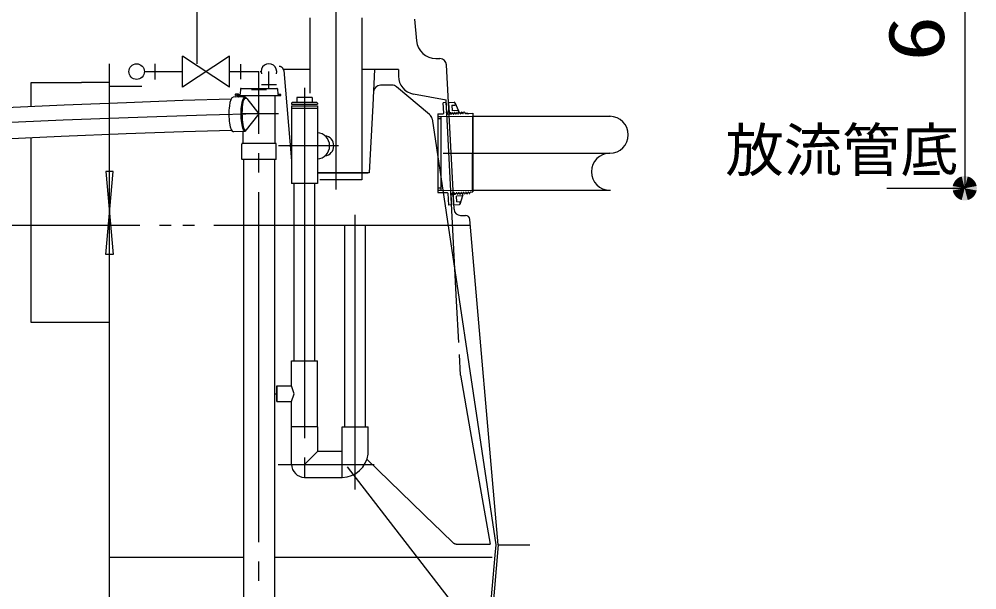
# Model space of a CAD drawing. Units: millimetres, scale not verified. Extents: x -8093 to 8093, y -5792 to 5792.
# Drawn here: x -5017 to -3540, y -2276 to -1396 of the extents above; entities that cross this region are included whole.
import ezdxf
from ezdxf.enums import TextEntityAlignment as Align

# ---------------------------------------------------------------- set-up
doc = ezdxf.new("R2010")
doc.units = ezdxf.units.MM
doc.header["$LTSCALE"] = 30
for name, pattern in [('LONG_CHAIN', [21, 18, -1, 1, -1]), ('LONG_DASHED2', [13, 12, -1]), ('LONG_DOUBLE_CHAIN', [21.8, 18, -1, 0.6, -0.6, 0.6, -1])]:
    doc.linetypes.add(name, pattern=pattern)
doc.layers.add('0-1_00クル-フ-0躯体', color=3, linetype='Continuous', lineweight=25)
doc.layers.add('0-3_00クル-フ-6寸法', color=132, linetype='Continuous', lineweight=25)
doc.styles.add('ＭＳ ゴシック', font='')
doc.styles.get('ＭＳ ゴシック').set_extended_font_data('MS Gothic')

msp = doc.modelspace()

# ---------------------------------------------------------------- linework, layer by layer
at = {"layer": '0-1_00クル-フ-0躯体', "linetype": 'LONG_CHAIN'}
for p, q in [((-4742.91, -1056.51), (-4742.91, -1464.51)), ((-4528.51, -1370.12), (-4528.51, -1658.23)), ((-4647.16, -2832.39), (-4647.16, -1502.41)), ((-4576.84, -1501.82), (-4576.84, -1528.51)), ((-4576.84, -1501.82), (-4576.84, -2121.19)), ((-4617.16, -1541.91), (-4674.52, -1541.91)), ((-4362.77, -1602.51), (-4105.88, -1602.51)), ((-4498.84, -2121.19), (-4498.84, -1697.46)), ((-4617.74, -2082.51), (-4469.33, -2082.51))]:
    msp.add_line(p, q, dxfattribs=at)
at = {"layer": '0-1_00クル-フ-0躯体'}
for p, q in [((-4568.51, -1393.51), (-4568.51, -1473.51)), ((-4488.51, -1393.51), (-4488.51, -1473.51)), ((-4407.11, -1395.64), (-4404.18, -1429.13)), ((-4765.13, -1500.5), (-4765.13, -1452.52)), ((-4692.67, -1452.52), (-4765.13, -1500.5)), ((-4692.67, -1500.5), (-4765.13, -1452.52)), ((-4692.67, -1500.5), (-4692.67, -1452.52)), ((-4374.29, -1456.51), (-4367.91, -1456.51)), ((-4877.91, -2898.52), (-4877.91, -1464.51)), ((-4823.92, -1476.51), (-4765.13, -1476.51)), ((-4807.92, -1464.52), (-4807.92, -1488.5)), ((-4807.92, -1464.87), (-4807.92, -1488.16)), ((-4692.67, -1476.51), (-4647.16, -1476.51)), ((-4675.14, -1488), (-4675.14, -1465.02)), ((-4647.16, -1502.41), (-4647.16, -1476.51)), ((-4645.06, -1476.51), (-4643.84, -1476.51)), ((-4631.84, -1502.41), (-4631.84, -1476.51)), ((-4568.51, -1473.51), (-4609.28, -1473.51)), ((-4609.01, -1474.9), (-4596.84, -1614.03)), ((-4431.83, -1473.51), (-4488.51, -1473.51)), ((-4488.51, -1473.51), (-4488.51, -1632.51)), ((-4468.88, -1473.51), (-4471.76, -1528.54)), ((-4431.83, -1473.51), (-4431.83, -1483.51)), ((-4346.24, -1689.03), (-4357.93, -1465.99)), ((-4998.75, -1493.51), (-4920.95, -1493.51)), ((-4998.75, -1530.09), (-4998.75, -1493.51)), ((-4877.91, -1493.51), (-4920.95, -1493.51)), ((-4827.91, -1499.51), (-4877.91, -1499.51)), ((-4675.71, -1503.36), (-4676.13, -1511.44)), ((-4674.71, -1502.41), (-4619.6, -1502.41)), ((-4635.66, -1504.5), (-4658.65, -1504.5)), ((-4643.34, -1496.62), (-4620.35, -1496.62)), ((-4618.6, -1503.36), (-4618.18, -1511.44)), ((-4441.83, -1497.51), (-4459.7, -1497.51)), ((-4383.91, -1542.75), (-4434.76, -1500.08)), ((-4669.1, -1515.7), (-4687.08, -1516.07)), ((-4683.78, -1515.5), (-4683.77, -1516)), ((-4680.66, -1511.91), (-4676.63, -1511.91)), ((-4680.66, -1513.41), (-4680.66, -1511.91)), ((-4680.66, -1513.41), (-4613.65, -1513.41)), ((-4678.29, -1515.39), (-4678.28, -1515.89)), ((-4669.1, -1513.41), (-4669.1, -1516.08)), ((-4666.14, -1518.07), (-4668.76, -1518.12)), ((-4622.66, -1513.41), (-4622.66, -1586.41)), ((-4613.65, -1511.91), (-4617.68, -1511.91)), ((-4613.65, -1513.41), (-4613.65, -1511.91)), ((-4588.84, -1516.72), (-4588.84, -1524.15)), ((-4564.84, -1516.72), (-4588.84, -1516.72)), ((-4564.84, -1516.72), (-4564.84, -1524.15)), ((-4408.7, -1511.09), (-4358.59, -1519.92)), ((-4596.84, -1525.3), (-4596.84, -1527.01)), ((-4596.84, -1527.01), (-4556.84, -1527.01)), ((-4596.84, -1529.51), (-4556.84, -1529.51)), ((-4596.84, -1529.51), (-4596.84, -1532.71)), ((-4596.84, -1532.71), (-4593.34, -1532.71)), ((-4596.84, -1533.01), (-4556.84, -1533.01)), ((-4596.84, -1533.01), (-4596.84, -1649.01)), ((-4557.99, -1524.15), (-4595.7, -1524.15)), ((-4593.34, -1533.01), (-4593.34, -1532.71)), ((-4560.34, -1532.71), (-4556.84, -1532.71)), ((-4560.34, -1533.01), (-4560.34, -1532.71)), ((-4556.84, -1525.3), (-4556.84, -1527.01)), ((-4556.84, -1529.51), (-4556.84, -1532.71)), ((-4556.84, -1533.01), (-4556.84, -1649.01)), ((-4471.76, -1528.54), (-4477.21, -1632.51)), ((-4358.31, -1524.44), (-4362.81, -1524.67)), ((-4357.49, -1540.39), (-4358.31, -1524.44)), ((-4354.79, -1524.76), (-4353.99, -1540.21)), ((-4354.32, -1524.23), (-4345.83, -1523.8)), ((-4349.59, -1528.5), (-4344.6, -1528.24)), ((-4349.59, -1528.5), (-4349.15, -1536.98)), ((-4344.95, -1524.22), (-4339.25, -1537.01)), ((-4344.78, -1524.6), (-4344.6, -1528.24)), ((-4380.1, -1549.55), (-4281.92, -2206.51)), ((-4371.25, -1541.82), (-4371.34, -1663.22)), ((-4371.26, -1545.75), (-4366.76, -1545.75)), ((-4371.26, -1549.02), (-4366.76, -1549.02)), ((-4371.25, -1541.82), (-4362.92, -1541.83)), ((-4366.76, -1545.75), (-4366.84, -1659.3)), ((-4366.76, -1545.75), (-4317.25, -1545.29)), ((-4359.11, -1539.01), (-4356.14, -1538.91)), ((-4355.05, -1542.59), (-4357.49, -1540.39)), ((-4350.8, -1540.05), (-4353.99, -1540.21)), ((-4352.92, -1540.45), (-4353.76, -1542.28)), ((-4352.04, -1540.41), (-4351.02, -1542.14)), ((-4349.3, -1540.27), (-4350.13, -1542.09)), ((-4340.16, -1536.52), (-4349.15, -1536.98)), ((-4348.41, -1540.22), (-4347.39, -1541.95)), ((-4345.67, -1540.08), (-4346.51, -1541.9)), ((-4344.79, -1540.03), (-4343.77, -1541.76)), ((-4342.05, -1539.89), (-4342.88, -1541.72)), ((-4341.16, -1539.85), (-4340.15, -1541.58)), ((-4339.01, -1539.46), (-4339.94, -1539.51)), ((-4338.43, -1539.7), (-4339.26, -1541.53)), ((-4339.11, -1537.47), (-4338.95, -1540.66)), ((-4337.54, -1539.66), (-4336.52, -1541.39)), ((-4334.8, -1539.52), (-4335.64, -1541.34)), ((-4333.92, -1539.47), (-4332.9, -1541.2)), ((-4331.18, -1539.33), (-4332.01, -1541.16)), ((-4330.29, -1539.28), (-4329.27, -1541.01)), ((-4325.19, -1541.07), (-4328.75, -1541.26)), ((-4327.01, -1541.17), (-4325.19, -1541.07)), ((-4325.19, -1541.07), (-4325.18, -1541.27)), ((-4325.18, -1541.27), (-4317.24, -1540.86)), ((-4325.18, -1541.27), (-4323.58, -1541.19)), ((-4317.95, -1545.29), (-4318.04, -1659.83)), ((-4317.25, -1540.86), (-4317.34, -1661.99)), ((-4317.25, -1545.51), (-4104.94, -1545.51)), ((-4998.75, -1863.51), (-4998.75, -1578.09)), ((-4668.87, -1569.01), (-4686.64, -1569.37)), ((-4671.66, -1586.41), (-4671.66, -1570.09)), ((-4667.24, -1566.98), (-4668.76, -1567.01)), ((-4673.81, -1611.61), (-4673.81, -1588.41)), ((-4672.66, -1587.41), (-4672.81, -1587.41)), ((-4621.66, -1587.41), (-4672.81, -1587.41)), ((-4621.51, -1587.41), (-4621.66, -1587.41)), ((-4620.51, -1611.61), (-4620.51, -1588.41)), ((-4620.81, -1611.91), (-4673.51, -1611.91)), ((-4671.16, -1611.91), (-4671.16, -2817.65)), ((-4623.16, -1611.91), (-4623.16, -2817.65)), ((-4883.59, -1758.51), (-4872.22, -1630.51)), ((-4477.21, -1632.51), (-4556.84, -1632.51)), ((-4556.84, -1632.51), (-4479.11, -1632.51)), ((-4556.84, -1649.01), (-4596.84, -1649.01)), ((-4592.84, -1922.51), (-4592.84, -1649.01)), ((-4560.84, -1922.51), (-4560.84, -1649.01)), ((-4371.34, -1656.02), (-4366.84, -1656.03)), ((-4371.34, -1659.3), (-4366.84, -1659.3)), ((-4371.34, -1663.22), (-4356.65, -1663.23)), ((-4366.84, -1659.3), (-4318.04, -1659.83)), ((-4356.65, -1663.23), (-4355.6, -1664.18)), ((-4355.6, -1664.18), (-4354.65, -1682.46)), ((-4352.45, -1666.01), (-4349.27, -1666.12)), ((-4348.79, -1663.84), (-4350.98, -1666.28)), ((-4350.97, -1666.43), (-4350.16, -1682.23)), ((-4348.79, -1663.84), (-4346.09, -1663.7)), ((-4344.29, -1665.93), (-4347.49, -1666.1)), ((-4346.69, -1681.55), (-4347.49, -1666.1)), ((-4347.36, -1665.82), (-4346.52, -1664)), ((-4344.64, -1665.65), (-4345.64, -1663.95)), ((-4343.75, -1665.61), (-4342.92, -1663.78)), ((-4333.35, -1668.34), (-4342.34, -1668.81)), ((-4341.9, -1677.3), (-4342.34, -1668.81)), ((-4341.01, -1665.47), (-4342.03, -1663.74)), ((-4340.13, -1665.42), (-4339.29, -1663.59)), ((-4337.39, -1665.28), (-4338.41, -1663.55)), ((-4336.85, -1681.07), (-4332.5, -1667.77)), ((-4336.5, -1665.23), (-4335.67, -1663.41)), ((-4333.76, -1665.09), (-4334.78, -1663.36)), ((-4332.51, -1665.3), (-4333.44, -1665.34)), ((-4332.88, -1665.05), (-4332.04, -1663.22)), ((-4332.41, -1667.29), (-4332.57, -1664.1)), ((-4330.14, -1664.9), (-4331.16, -1663.17)), ((-4329.25, -1664.86), (-4328.42, -1663.03)), ((-4326.52, -1664.72), (-4327.53, -1662.99)), ((-4325.63, -1664.67), (-4324.8, -1662.85)), ((-4322.89, -1664.53), (-4323.91, -1662.8)), ((-4322.01, -1664.48), (-4321.17, -1662.66)), ((-4320.74, -1662.37), (-4318.93, -1662.27)), ((-4318.94, -1662.07), (-4317.34, -1661.99)), ((-4318.93, -1662.27), (-4318.94, -1662.07)), ((-4317.34, -1660.53), (-4318.04, -1659.83)), ((-4317.34, -1659.51), (-4104.94, -1659.51)), ((-4350.16, -1682.23), (-4354.65, -1682.46)), ((-4346.16, -1682.02), (-4337.67, -1681.59)), ((-4341.9, -1677.3), (-4336.91, -1677.04)), ((-4336.72, -1680.68), (-4336.91, -1677.04)), ((-4336.25, -1698.51), (-4328.77, -1698.51)), ((-4514.84, -1713.51), (-4482.84, -1713.51)), ((-4514.84, -2024.51), (-4514.84, -1713.51)), ((-4482.84, -2024.51), (-4482.84, -1713.51)), ((-4277.91, -2206.51), (-4321.79, -1704.9)), ((-4872.22, -1758.51), (-4883.59, -1758.51)), ((-4877.91, -1863.51), (-4998.75, -1863.51)), ((-4596.84, -1922.51), (-4556.84, -1922.51)), ((-4596.84, -1961.51), (-4596.84, -1922.51)), ((-4556.84, -2024.51), (-4556.84, -1922.51)), ((-4619.84, -1961.51), (-4596.84, -1961.51)), ((-4623.16, -1973.51), (-4619.84, -1973.51)), ((-4619.84, -1985.51), (-4596.84, -1985.51)), ((-4556.84, -2024.51), (-4596.84, -2024.51)), ((-4556.84, -2024.51), (-4596.84, -2024.51)), ((-4596.84, -2082.51), (-4596.84, -2024.51)), ((-4556.84, -2024.51), (-4556.84, -2062.51)), ((-4518.84, -2024.51), (-4478.84, -2024.51)), ((-4518.84, -2102.51), (-4518.84, -2024.51)), ((-4478.84, -2066.51), (-4478.84, -2024.51)), ((-4576.84, -2082.51), (-4556.84, -2062.51)), ((-4576.84, -2102.51), (-4518.84, -2102.51)), ((-4277.91, -2206.51), (-4325.44, -2749.76)), ((-4281.92, -2206.51), (-4283.35, -2222.81)), ((-4277.91, -2206.51), (-4229.37, -2206.51)), ((-4877.91, -2225.72), (-4671.16, -2225.72)), ((-4623.16, -2225.72), (-4287.62, -2225.72)), ((-4283.35, -2222.81), (-4330.31, -2759.57))]:
    msp.add_line(p, q, dxfattribs=at)
at = {"layer": '0-1_00クル-フ-0躯体', "linetype": 'LONG_DASHED2'}
for p, q in [((-4568.51, -1473.51), (-4568.51, -1509.89)), ((-4671.66, -1513.41), (-4671.66, -1514.78)), ((-4352.79, -1630.51), (-4358.57, -1520.27)), ((-4524.3, -1591.01), (-4616.84, -1591.01)), ((-4488.51, -1632.51), (-4488.51, -1643.51)), ((-4342.31, -1830.51), (-4352.79, -1630.51)), ((-4488.51, -1643.51), (-4553.18, -1643.51)), ((-4338.95, -1894.51), (-4342.31, -1830.51)), ((-4336.31, -1945.05), (-4337.98, -1913.19)), ((-4336.31, -1945.05), (-4321.24, -2030.51)), ((-4321.24, -2030.51), (-4290.38, -2205.51)), ((-4375.88, -2176.15), (-4480.59, -2074.71)), ((-4379.35, -2172.78), (-4348.48, -2202.69)), ((-4341.52, -2205.51), (-4290.38, -2205.51))]:
    msp.add_line(p, q, dxfattribs=at)
at = {"layer": '0-1_00クル-フ-0躯体', "linetype": 'LONG_DOUBLE_CHAIN'}
msp.add_line((-6024.78, -1713.51), (-4321.04, -1713.51), dxfattribs=at)
at = {"layer": '0-1_00クル-フ-0躯体', "color": 4}
msp.add_line((-4511.19, -2086.49), (-4146.9, -2556.45), dxfattribs=at)
at = {"layer": '0-1_00クル-フ-0躯体'}
for points in [[(-5453.36, -1551.21), (-5359.2, -1547.08), (-5258.39, -1542.42), (-5154.08, -1537.5), (-5049.41, -1532.61), (-4947.53, -1528.01), (-4851.58, -1523.99), (-4764.71, -1520.82), (-4690.07, -1518.78)], [(-4682.88, -1510.98), (-4683.86, -1512), (-4683.84, -1513)], [(-4682.88, -1510.98), (-4679.38, -1510.91), (-4678.36, -1511.89)], [(-4666.14, -1518.07), (-4647.16, -1541.91), (-4668.87, -1569.01)], [(-4362.92, -1541.83), (-4361.97, -1540.78), (-4362.81, -1524.67)], [(-5576.9, -1604.44), (-5441.27, -1598.57), (-5309.27, -1592.6), (-5182.61, -1586.74), (-5063.02, -1581.22), (-4952.19, -1576.24), (-4851.84, -1572.03), (-4763.7, -1568.81), (-4689.47, -1566.78)], [(-4872.22, -1630.51), (-4883.59, -1630.51), (-4872.22, -1758.51)], [(-4619.84, -1985.51), (-4619.84, -1961.51), (-4619.84, -1985.51)], [(-4596.84, -2024.51), (-4596.84, -1985.51), (-4592.84, -1973.51), (-4596.84, -1961.51)], [(-4518.84, -2102.51), (-4518.84, -2062.51), (-4556.84, -2062.51)]]:
    msp.add_lwpolyline(points, dxfattribs=at)
at = {"layer": '0-1_00クル-フ-0躯体', "linetype": 'LONG_CHAIN'}
msp.add_lwpolyline([(-4647.16, -1541.91), (-4728.02, -1543.82), (-4804.89, -1546.12), (-4878.41, -1548.74), (-4949.21, -1551.61), (-5017.95, -1554.66), (-5085.25, -1557.84), (-5151.75, -1561.07), (-5218.1, -1564.29), (-5284.95, -1567.45), (-5352.93, -1570.57), (-5422.7, -1573.68), (-5494.91, -1576.84), (-5570.22, -1580.09), (-5649.27, -1583.45), (-5732.72, -1586.97), (-5821.22, -1590.69)], dxfattribs=at)
at = {"layer": '0-1_00クル-フ-0躯体'}
msp.add_circle((-4835.91, -1476.51), 11.99, dxfattribs=at)
for centre, radius, start, end in [((-4374.29, -1426.51), 30, 185, 270), ((-4367.91, -1466.51), 10, 3, 90), ((-4631.84, -1476.51), 11.99, 343.40184, 196.59816), ((-4403.83, -1483.51), 28.19, 180, 260), ((-4674.71, -1503.41), 1, 90, 177), ((-4619.6, -1503.41), 1, 3, 90), ((-4459.7, -1508.51), 11, 90, 174.784), ((-4441.83, -1508.51), 11, 50, 90), ((-4683.81, -1514.25), 1.25, 271.17, 91.17), ((-4678.31, -1514.14), 1.25, 162.85414, 271.17), ((-4676.63, -1511.41), 0.5, 270, 357), ((-4672.66, -1514.78), 1, 271.17, 0), ((-4617.68, -1511.41), 0.5, 183, 270), ((-4459.7, -1508.51), 11, 174.784, 177), ((-4595.7, -1525.3), 1.14, 90, 180), ((-4557.99, -1525.3), 1.14, 0, 90), ((-4354.29, -1524.73), 0.5, 92.9578, 182.9578), ((-4345.78, -1524.82), 1.02, 12.39462, 92.41135), ((-4390.98, -1551.17), 11, 8.5, 50), ((-4356.21, -1536.91), 2, 272, 3), ((-4354.21, -1542.07), 0.5, 210.4578, 335.4578), ((-4352.47, -1540.66), 0.5, 30.4578, 155.4578), ((-4350.59, -1541.88), 0.5, 210.4578, 335.4578), ((-4348.84, -1540.47), 0.5, 30.4578, 155.4578), ((-4346.96, -1541.7), 0.5, 210.4578, 335.4578), ((-4345.22, -1540.29), 0.5, 30.4578, 155.4578), ((-4343.34, -1541.51), 0.5, 210.4578, 335.4578), ((-4341.59, -1540.1), 0.5, 30.4578, 155.4578), ((-4340.11, -1537.52), 1, 2.9578, 92.9578), ((-4339.71, -1541.32), 0.5, 210.4578, 335.4578), ((-4337.97, -1539.91), 0.5, 30.4578, 155.4578), ((-4336.09, -1541.14), 0.5, 210.4578, 335.4578), ((-4334.35, -1539.72), 0.5, 30.4578, 155.4578), ((-4332.47, -1540.95), 0.5, 210.4578, 335.4578), ((-4330.72, -1539.54), 0.5, 30.4578, 155.4578), ((-4328.84, -1540.76), 0.5, 210.4578, 280.62797), ((-4105.87, -1574.01), 28.5, 270, 90), ((-4672.66, -1570.09), 1, 0, 91.17), ((-4672.81, -1588.41), 1, 90, 180), ((-4672.66, -1586.41), 1, 270, 0), ((-4621.66, -1586.41), 1, 180, 270), ((-4621.51, -1588.41), 1, 0, 90), ((-4105.87, -1631.01), 28.5, 90, 270), ((-4673.51, -1611.61), 0.3, 180, 270), ((-4620.81, -1611.61), 0.3, 270, 0), ((-4349.34, -1668.12), 2, 3, 88), ((-4347.81, -1665.61), 0.5, 272.9578, 335.4578), ((-4346.07, -1664.2), 0.5, 30.4578, 155.4578), ((-4344.2, -1665.4), 0.5, 210.4578, 335.4578), ((-4342.46, -1663.99), 0.5, 30.4578, 155.4578), ((-4340.58, -1665.21), 0.5, 210.4578, 335.4578), ((-4338.84, -1663.8), 0.5, 30.4578, 155.4578), ((-4336.96, -1665.03), 0.5, 210.4578, 335.4578), ((-4335.21, -1663.61), 0.5, 30.4578, 155.4578), ((-4333.33, -1664.84), 0.5, 210.4578, 335.4578), ((-4333.4, -1667.35), 1, 272.9578, 2.9578), ((-4331.59, -1663.43), 0.5, 30.4578, 155.4578), ((-4329.71, -1664.65), 0.5, 210.4578, 335.4578), ((-4327.97, -1663.24), 0.5, 30.4578, 155.4578), ((-4326.09, -1664.46), 0.5, 210.4578, 335.4578), ((-4324.34, -1663.05), 0.5, 30.4578, 155.4578), ((-4322.46, -1664.28), 0.5, 210.4578, 335.4578), ((-4320.72, -1662.87), 0.5, 92.9578, 155.4578), ((-4346.19, -1681.52), 0.5, 182.9578, 272.9578), ((-4337.74, -1680.56), 1.02, 273.50425, 353.52098), ((-4336.25, -1688.51), 10, 183, 270), ((-4328.77, -1705.51), 7, 5, 90), ((-4518.84, -2062.29), 40.22, 270, 353.97442), ((-4576.84, -2082.51), 20, 180, 270)]:
    msp.add_arc(centre, radius, start, end, dxfattribs=at)
at = {"layer": '0-1_00クル-フ-0躯体', "linetype": 'LONG_DASHED2'}
for centre, radius, start, end in [((-4615.99, -1475.51), 7, 8.213, 90), ((-4615.99, -1475.51), 7, 5, 8.213), ((-4341.52, -2195.51), 10, 225.907, 270)]:
    msp.add_arc(centre, radius, start, end, dxfattribs=at)
at = {"layer": '0-1_00クル-フ-0躯体'}
for centre, major_axis, ratio, start_param, end_param in [((-4686.96, -1542.77), (-0.35, 26.5), 0.25, 6.2831853, 9.424778), ((-4668.74, -1542.57), (-0.35, 26.5), 0.25, 5.9496904, 9.3528245), ((-4668.74, -1542.57), (-0.32, 24.5), 0.188776, 6.2177626, 9.3296118), ((-4557.01, -1591.01), (0, 19.99), 0.94, 3.150273, 6.2745049), ((-4546.74, -1591.01), (0, 15.66), 0.96, 3.2425602, 6.1822177)]:
    msp.add_ellipse(centre, major_axis=major_axis, ratio=ratio, start_param=start_param, end_param=end_param, dxfattribs=at)
at = {"layer": '0-3_00クル-フ-6寸法', "color": 4}
for p in [(-3558.43, -1056.51), (-3678.43, -1656.51)]:
    msp.add_line(p, (-3558.43, -1656.51), dxfattribs=at)
at = {"layer": '0-3_00クル-フ-6寸法'}
for points in [[(-3558.43, -1656.51), (-3567.46, -1640.08), (-3565.33, -1639.08)], [(-3558.43, -1656.51), (-3565.33, -1639.08), (-3563.09, -1638.35)], [(-3558.43, -1656.51), (-3563.09, -1638.35), (-3560.78, -1637.91)], [(-3558.43, -1656.51), (-3560.78, -1637.91), (-3558.43, -1637.76)], [(-3558.43, -1656.51), (-3558.43, -1637.76), (-3556.08, -1637.91)], [(-3558.43, -1656.51), (-3556.08, -1637.91), (-3553.76, -1638.35)], [(-3558.43, -1656.51), (-3553.76, -1638.35), (-3551.52, -1639.08)], [(-3558.43, -1656.51), (-3551.52, -1639.08), (-3549.39, -1640.08)], [(-3558.43, -1656.51), (-3577.14, -1655.33), (-3576.84, -1653)], [(-3558.43, -1656.51), (-3576.84, -1653), (-3576.26, -1650.72)], [(-3558.43, -1656.51), (-3576.26, -1650.72), (-3575.39, -1648.53)], [(-3558.43, -1656.51), (-3575.39, -1648.53), (-3574.26, -1646.46)], [(-3558.43, -1656.51), (-3574.26, -1646.46), (-3572.87, -1644.56)], [(-3558.43, -1656.51), (-3572.87, -1644.56), (-3571.26, -1642.84)], [(-3558.43, -1656.51), (-3571.26, -1642.84), (-3569.45, -1641.34)], [(-3558.43, -1656.51), (-3569.45, -1641.34), (-3567.46, -1640.08)], [(-3558.43, -1656.51), (-3549.39, -1640.08), (-3547.41, -1641.34)], [(-3558.43, -1656.51), (-3547.41, -1641.34), (-3545.59, -1642.84)], [(-3558.43, -1656.51), (-3545.59, -1642.84), (-3543.98, -1644.56)], [(-3558.43, -1656.51), (-3543.98, -1644.56), (-3542.59, -1646.46)], [(-3558.43, -1656.51), (-3542.59, -1646.46), (-3541.46, -1648.53)], [(-3558.43, -1656.51), (-3541.46, -1648.53), (-3540.59, -1650.72)], [(-3558.43, -1656.51), (-3540.59, -1650.72), (-3540.01, -1653)], [(-3558.43, -1656.51), (-3540.01, -1653), (-3539.71, -1655.33)], [(-3558.43, -1656.51), (-3577.14, -1657.69), (-3577.14, -1655.33)], [(-3558.43, -1656.51), (-3576.84, -1660.02), (-3577.14, -1657.69)], [(-3558.43, -1656.51), (-3576.26, -1662.3), (-3576.84, -1660.02)], [(-3558.43, -1656.51), (-3575.39, -1664.49), (-3576.26, -1662.3)], [(-3558.43, -1656.51), (-3574.26, -1666.56), (-3575.39, -1664.49)], [(-3558.43, -1656.51), (-3572.87, -1668.46), (-3574.26, -1666.56)], [(-3558.43, -1656.51), (-3571.26, -1670.18), (-3572.87, -1668.46)], [(-3558.43, -1656.51), (-3569.45, -1671.68), (-3571.26, -1670.18)], [(-3558.43, -1656.51), (-3567.46, -1672.94), (-3569.45, -1671.68)], [(-3558.43, -1656.51), (-3565.33, -1673.94), (-3567.46, -1672.94)], [(-3558.43, -1656.51), (-3563.09, -1674.67), (-3565.33, -1673.94)], [(-3558.43, -1656.51), (-3560.78, -1675.11), (-3563.09, -1674.67)], [(-3558.43, -1656.51), (-3558.43, -1675.26), (-3560.78, -1675.11)], [(-3558.43, -1656.51), (-3539.71, -1655.33), (-3539.71, -1657.69)], [(-3558.43, -1656.51), (-3556.08, -1675.11), (-3558.43, -1675.26)], [(-3558.43, -1656.51), (-3553.76, -1674.67), (-3556.08, -1675.11)], [(-3558.43, -1656.51), (-3551.52, -1673.94), (-3553.76, -1674.67)], [(-3558.43, -1656.51), (-3549.39, -1672.94), (-3551.52, -1673.94)], [(-3558.43, -1656.51), (-3547.41, -1671.68), (-3549.39, -1672.94)], [(-3558.43, -1656.51), (-3545.59, -1670.18), (-3547.41, -1671.68)], [(-3558.43, -1656.51), (-3543.98, -1668.46), (-3545.59, -1670.18)], [(-3558.43, -1656.51), (-3542.59, -1666.56), (-3543.98, -1668.46)], [(-3558.43, -1656.51), (-3541.46, -1664.49), (-3542.59, -1666.56)], [(-3558.43, -1656.51), (-3540.59, -1662.3), (-3541.46, -1664.49)], [(-3558.43, -1656.51), (-3540.01, -1660.02), (-3540.59, -1662.3)], [(-3558.43, -1656.51), (-3539.71, -1657.69), (-3540.01, -1660.02)]]:
    msp.add_solid(points, dxfattribs=at)

# ---------------------------------------------------------------- texts
at = {"layer": '0-3_00クル-フ-6寸法', "color": 3, "style": 'ＭＳ ゴシック', "width": 1.2}
msp.add_text('600', height=86.66, rotation=90, dxfattribs=at).set_placement((-3564.27, -1461.08), align=Align.BOTTOM_LEFT)
at = {"layer": '0-3_00クル-フ-6寸法', "color": 4, "style": 'ＭＳ ゴシック'}
msp.add_text('放流管底', height=65.98, dxfattribs=at).set_placement((-3927.63, -1650.29), align=Align.BOTTOM_LEFT)

doc.saveas('drawing.dxf')
